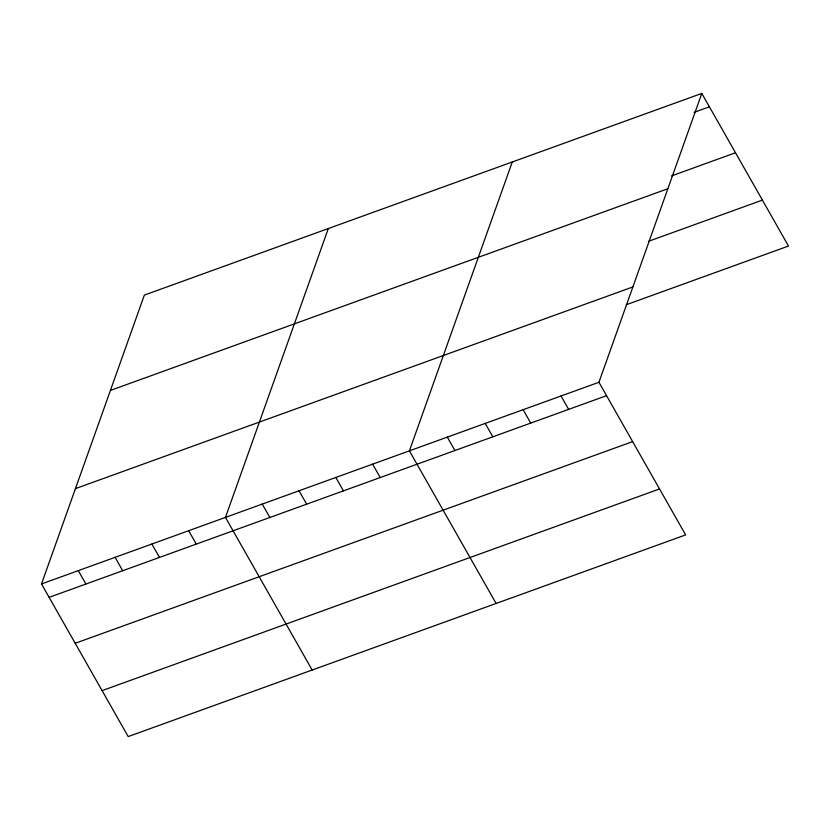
<?xml version="1.0" encoding="UTF-8"?>
<svg xmlns="http://www.w3.org/2000/svg" width="830" height="830" viewBox="0 0 830 830"><rect width="100%" height="100%" fill="white"/><g stroke="black" fill="none" stroke-linecap="round" stroke-linejoin="round"><path stroke-width="1.25" d="M701.796 93.417L598.938 382.267L685.642 534.894L128.204 736.584L41.5 583.957L144.358 295.107L701.796 93.417L788.5 246.043L626.214 304.766M328.317 228.551L225.459 517.391L312.163 670.018M512.266 161.995L409.408 450.835L496.112 603.462M694.005 112.392L709.411 106.821M671.543 175.908L735.505 152.762M110.411 390.432L667.849 188.742M648.687 241.25L762.397 200.103M75.447 488.631L632.885 286.941M41.5 583.957L598.938 382.267M49.115 597.351L606.554 395.661M75.208 643.292L632.647 441.612M102.1 690.633L659.539 488.943M561.028 395.983L568.643 409.377M523.128 409.698L530.733 423.093M485.218 423.414L492.833 436.808M447.318 437.12L454.923 450.524M372.618 464.146L380.233 477.551M335.828 477.458L343.433 490.862M299.039 490.769L306.644 504.173M262.249 504.08L269.854 517.484M188.659 530.702L196.274 544.107M151.869 544.024L159.485 557.418M115.08 557.335L122.695 570.729M78.29 570.646L85.905 584.04"/></g></svg>
